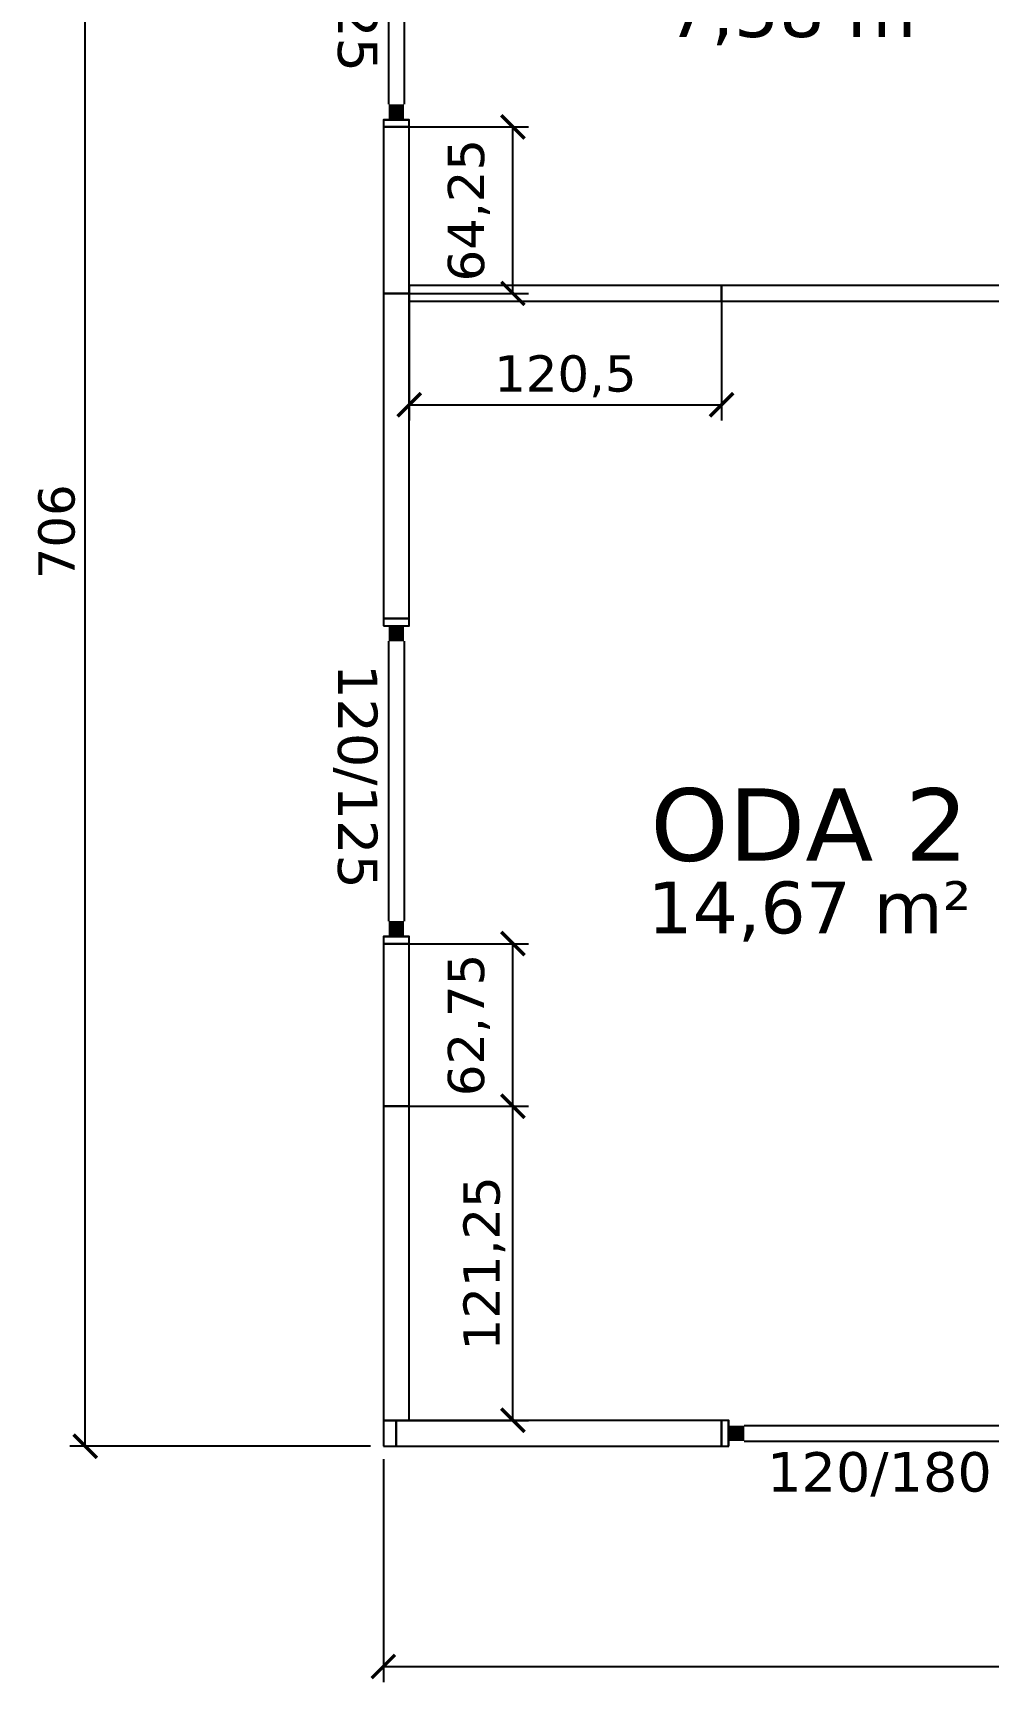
# Model space of a CAD drawing. Header units: centimetres. Extents: x -135 to 4129, y -1176 to 1044.
# Drawn here: x 928 to 1296, y -91 to 546 of the extents above; entities that cross this region are included whole.
import ezdxf
from ezdxf.enums import TextEntityAlignment as Align

# ---------------------------------------------------------------- set-up
doc = ezdxf.new("R2010")
doc.units = ezdxf.units.CM
for name, color, linetype in [('DIS_DUVAR_100', 30, 'Continuous'), ('IC_DUVAR_60', 30, 'Continuous'), ('KOSE_PROFIL_100', 8, 'Continuous'), ('ODA_ADLARI', 7, 'Continuous'), ('OLCULER', 7, 'Continuous'), ('OZEL_PANEL_OLCU_CM', 3, 'Continuous'), ('PENCERE', 10, 'Continuous')]:
    doc.layers.add(name, color=color, linetype=linetype)
doc.styles.add('PORTMAN', font='DejaVuSans.ttf')
doc.styles.get("Standard").update_dxf_attribs({"font": 'DejaVuSans.ttf'})
doc.dimstyles.new('PORTMAN', dxfattribs={"dimtxt": 14, "dimasz": 9, "dimexe": 6, "dimexo": 5, "dimgap": 4, "dimtad": 1, "dimtxsty": 'PORTMAN', "dimblk": 'ARCHTICK', "dimcen": 2.5, "dimazin": 3, "dimtfac": 0.5, "dimtmove": 2, "dimatfit": 3})

# ---------------------------------------------------------------- blocks, each defined once
blk = doc.blocks.new('BOM_I02_1205p0_IC_DOLU')
blk.add_lwpolyline([(0, 0), (6, 0), (6, 120.5), (0, 120.5)], close=True)
blk = doc.blocks.new('BOM_I01_1255p0_IC_DOLU')
blk.add_lwpolyline([(0, 0), (6, 0), (6, 125.5), (0, 125.5)], close=True)
blk = doc.blocks.new('BOM_D01_1255p0_DIS_DOLU')
blk.add_lwpolyline([(0, 0), (10, 0), (10, 125.5), (0, 125.5)], close=True)
blk = doc.blocks.new('kaynak-pencere-120180')
at = {"layer": 'PENCERE', "color": 1}
for p, q in [((53839.87, 6703.82), (53839.87, 6713.82)), ((53845.87, 6711.82), (53953.87, 6711.82)), ((53959.87, 6703.82), (53959.87, 6713.82)), ((53845.87, 6705.82), (53953.87, 6705.82))]:
    blk.add_line(p, q, dxfattribs=at)
for points in [[(53839.87, 6705.82), (53845.87, 6705.82), (53839.87, 6711.82), (53845.87, 6711.82)], [(53959.87, 6705.82), (53953.87, 6705.82), (53959.87, 6711.82), (53953.87, 6711.82)]]:
    blk.add_solid(points, dxfattribs=at)
at = {"layer": 'PENCERE', "color": 0, "lineweight": 25}
blk.add_text('120/180', height=15.217, dxfattribs=at).set_placement((53854.7, 6686.34))
blk = doc.blocks.new('BOM_P02_PENCERE_1200x1800')
at = {"layer": 'PENCERE'}
blk.add_blockref('kaynak-pencere-120180', (0, 0), dxfattribs=at)
blk = doc.blocks.new('BOM_D03_1255p0_DIS_P02')
for points in [[(0, 122.75), (10, 122.75), (10, 125.5), (0, 125.5)], [(0, 0), (10, 0), (10, 2.75), (0, 2.75)]]:
    blk.add_lwpolyline(points, close=True)
at = {"layer": 'PENCERE', "rotation": 270}
blk.add_blockref('BOM_P02_PENCERE_1200x1800', (-6703.823, 53962.624), dxfattribs=at)
blk = doc.blocks.new('BOM_D12_1212p5_DIS_DOLU')
blk.add_lwpolyline([(0, 0), (10, 0), (10, 121.25), (0, 121.25)], close=True)
blk = doc.blocks.new('BOM_D06_627p5_DIS_DOLU')
blk.add_lwpolyline([(0, 0), (10, 0), (10, 62.75), (0, 62.75)], close=True)
blk = doc.blocks.new('kaynak-pencere-120x125')
at = {"layer": 'PENCERE', "color": 1}
for p, q in [((53387.01, 8192.86), (53397.01, 8192.86)), ((53389.01, 8186.86), (53389.01, 8078.86)), ((53395.01, 8186.86), (53395.01, 8078.86)), ((53387.01, 8072.86), (53397.01, 8072.86))]:
    blk.add_line(p, q, dxfattribs=at)
for points in [[(53389.01, 8192.86), (53389.01, 8186.86), (53395.01, 8192.86), (53395.01, 8186.86)], [(53389.01, 8072.86), (53389.01, 8078.86), (53395.01, 8072.86), (53395.01, 8078.86)]]:
    blk.add_solid(points, dxfattribs=at)
at = {"layer": 'PENCERE', "color": 0, "lineweight": 25}
blk.add_text('120/125', height=15.217, rotation=270, dxfattribs=at).set_placement((53369.52, 8178.03))
blk = doc.blocks.new('BOM_P04_PENCERE_1200x1250')
at = {"layer": 'PENCERE'}
blk.add_blockref('kaynak-pencere-120x125', (0, 0), dxfattribs=at)
blk = doc.blocks.new('BOM_D09_1255p0_DIS_P120x125')
for points in [[(0, 122.75), (10, 122.75), (10, 125.5), (0, 125.5)], [(0, 0), (10, 0), (10, 2.75), (0, 2.75)]]:
    blk.add_lwpolyline(points, close=True)
at = {"layer": 'PENCERE'}
blk.add_blockref('BOM_P04_PENCERE_1200x1250', (-53387.006, -8070.111), dxfattribs=at)
blk = doc.blocks.new('BOM_D13_642p5_DIS_DOLU')
blk.add_lwpolyline([(0, 0), (10, 0), (10, 64.25), (0, 64.25)], close=True)
blk = doc.blocks.new('BOM_B02_DIS_KOSE_50x100')
blk.add_lwpolyline([(0, 0), (5, 0), (5, 10), (0, 10)], close=True)
blk = doc.blocks.new('_ARCHTICK')
at = {"color": 0, "linetype": 'BYBLOCK', "const_width": 0.15}
blk.add_lwpolyline([(-0.5, -0.5), (0.5, 0.5)], dxfattribs=at)

msp = doc.modelspace()

# ---------------------------------------------------------------- block references
at = {"layer": 'DIS_DUVAR_100'}
for name, p in [('BOM_D09_1255p0_DIS_P120x125', (1063, 509.25)), ('BOM_D13_642p5_DIS_DOLU', (1063, 445)), ('BOM_D01_1255p0_DIS_DOLU', (1063, 319.5)), ('BOM_D09_1255p0_DIS_P120x125', (1063, 194)), ('BOM_D06_627p5_DIS_DOLU', (1063, 131.25)), ('BOM_D12_1212p5_DIS_DOLU', (1063, 10))]:
    msp.add_blockref(name, p, dxfattribs=at)
for name, p, rotation in [('BOM_D01_1255p0_DIS_DOLU', (1068, 10), 270), ('BOM_D03_1255p0_DIS_P02', (1319, 0), 90)]:
    msp.add_blockref(name, p, dxfattribs=dict(at, rotation=rotation))
at = {"layer": 'IC_DUVAR_60', "rotation": 270}
for name, p in [('BOM_I02_1205p0_IC_DOLU', (1073, 448)), ('BOM_I01_1255p0_IC_DOLU', (1193.5, 448))]:
    msp.add_blockref(name, p, dxfattribs=at)
at = {"layer": 'KOSE_PROFIL_100'}
msp.add_blockref('BOM_B02_DIS_KOSE_50x100', (1063, 0), dxfattribs=at)

# ---------------------------------------------------------------- texts
at = {"layer": 'ODA_ADLARI', "style": 'PORTMAN'}
for s, height, p in [('7,58 m²', 20, (1225.875, 554)), ('ODA 2', 28, (1227.375, 240)), ('14,67 m²', 20, (1227.375, 208))]:
    msp.add_text(s, height=height, dxfattribs=at).set_placement(p, align=Align.MIDDLE_CENTER)

# ---------------------------------------------------------------- dimensions: what is measured, and where the dimension line sits
at = {"layer": 'OLCULER'}
msp.add_linear_dim(base=(948, 0), p1=(1063, 0), p2=(1063, 706), angle=90, dimstyle='PORTMAN', override={"dimtxt": 14, "dimasz": 9, "dimexe": 6, "dimexo": 5, "dimdec": 2, "dimzin": 8, "dimdsep": 44}, dxfattribs=at).render()
msp.add_linear_dim(base=(1063, -85), p1=(1063, 0), p2=(1826, 0), dimstyle='PORTMAN', override={"dimtxt": 14, "dimasz": 9, "dimexe": 6, "dimexo": 5, "dimdec": 2, "dimzin": 8, "dimdsep": 44}, dxfattribs=at).render()
at = {"layer": 'OZEL_PANEL_OLCU_CM'}
for base, p1, p2 in [((1113, 445), (1063, 445), (1063, 509.25)), ((1113, 131.25), (1063, 131.25), (1063, 194)), ((1113, 10), (1063, 10), (1063, 131.25))]:
    msp.add_linear_dim(base=base, p1=p1, p2=p2, angle=90, dimstyle='PORTMAN', override={"dimtxt": 14, "dimasz": 9, "dimexe": 6, "dimexo": 5, "dimdec": 2, "dimzin": 8, "dimdsep": 44}, dxfattribs=at).render()
msp.add_linear_dim(base=(1073, 402), p1=(1073, 448), p2=(1193.5, 448), dimstyle='PORTMAN', override={"dimtxt": 14, "dimasz": 9, "dimexe": 6, "dimexo": 5, "dimdec": 2, "dimzin": 8, "dimdsep": 44}, dxfattribs=at).render()

doc.saveas('drawing.dxf')
